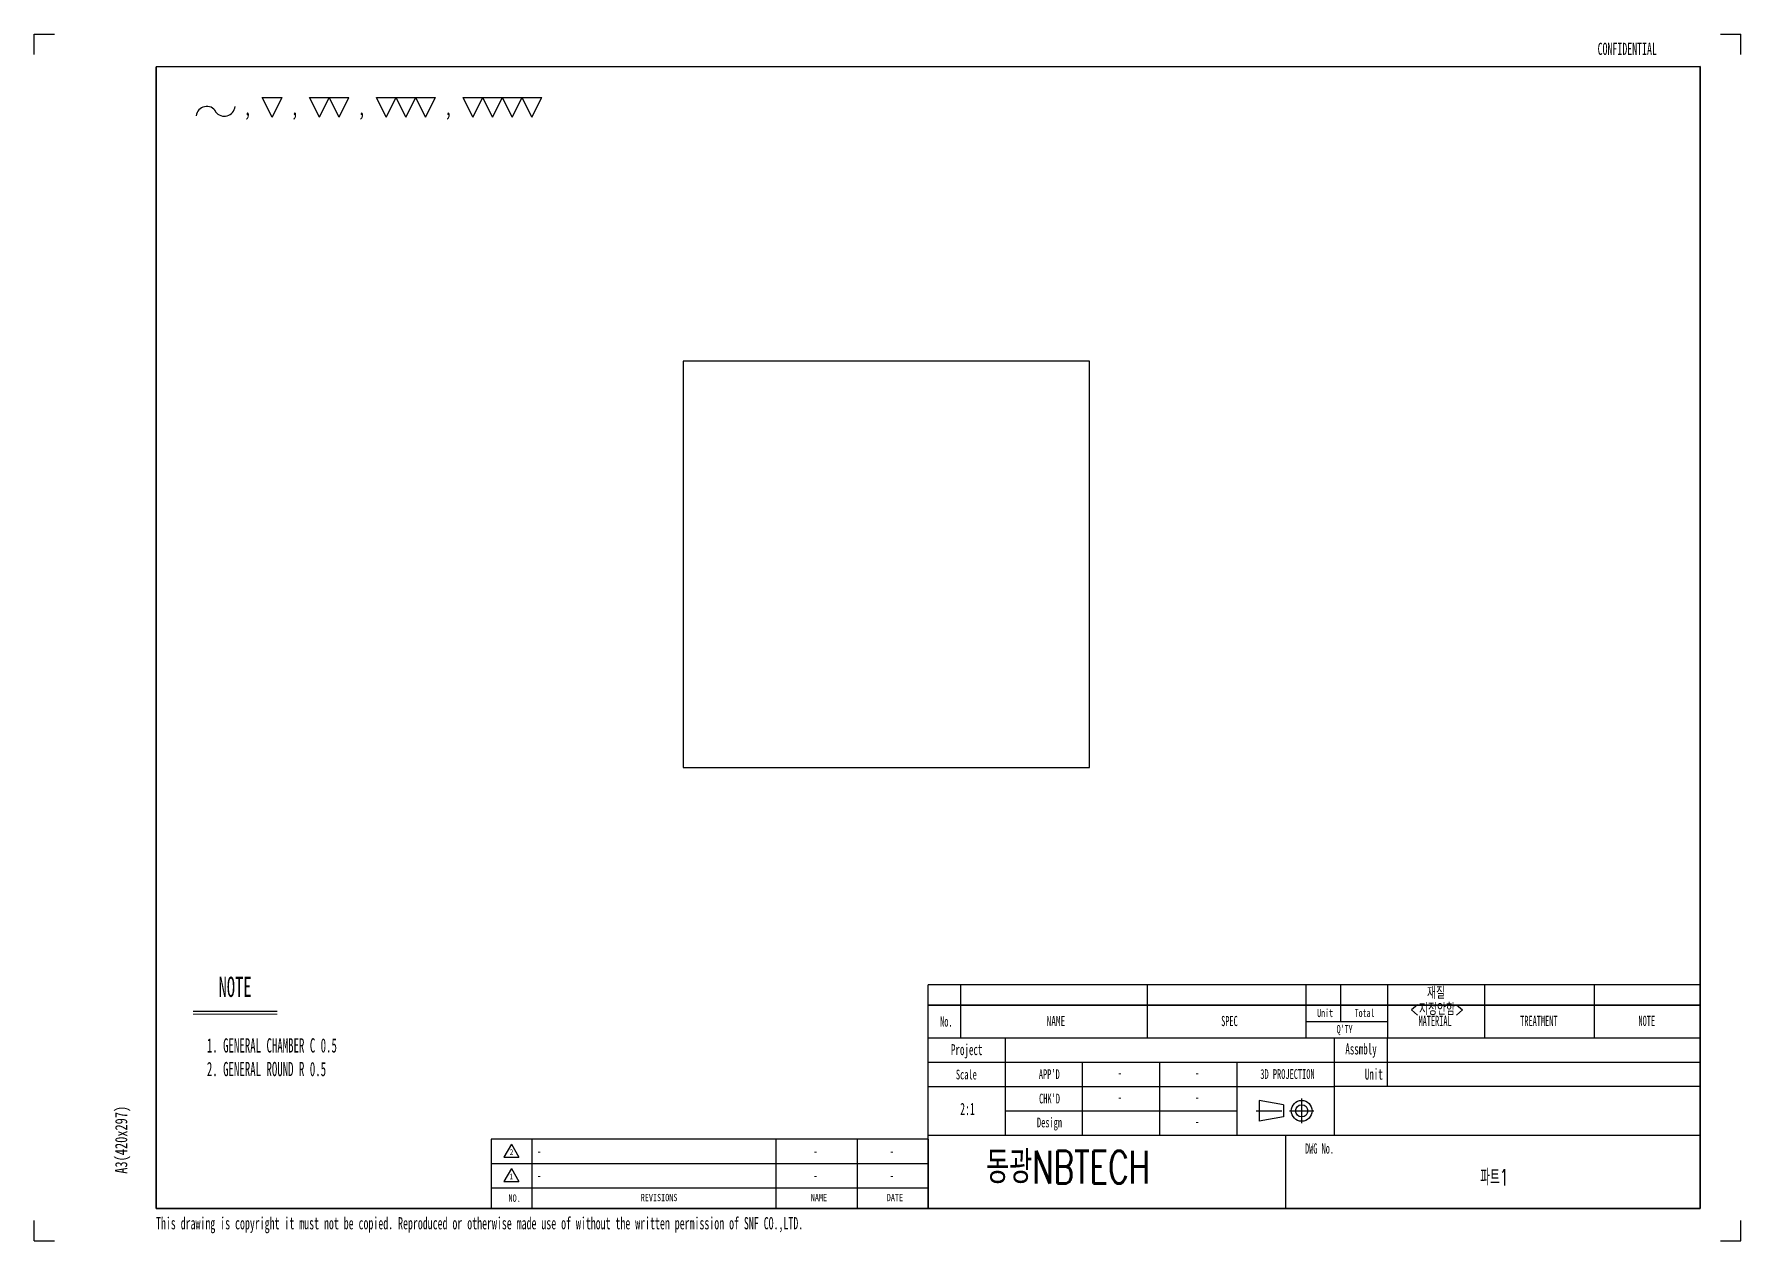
# Model space of a CAD drawing. Header units: millimetres. Extents: x 0 to 210, y 0 to 149.
import ezdxf

# ---------------------------------------------------------------- set-up
doc = ezdxf.new("R2010")
doc.units = ezdxf.units.MM
doc.header["$LTSCALE"] = 0.5
doc.linetypes.add('CENTER', pattern=[10.16, 6.35, -1.27, 1.27, -1.27])
for name, color, linetype in [('3', 3, 'Continuous'), ('4-1', 2, 'Continuous'), ('SLD-0', 7, 'Continuous')]:
    doc.layers.add(name, color=color, linetype=linetype)
doc.styles.add('SLDTEXTSTYLE0', font='TXT', dxfattribs={"width": 0.744681})
doc.styles.add('SLDTEXTSTYLE1', font='TXT', dxfattribs={"width": 0.7, "bigfont": 'bigfont'})
doc.styles.add('SLDTEXTSTYLE2', font='TXT', dxfattribs={"width": 0.6})
doc.styles.add('SLDTEXTSTYLE3', font='TXT', dxfattribs={"width": 0.675})
doc.styles.add('SLDTEXTSTYLE4', font='TXT', dxfattribs={"width": 0.56})
doc.styles.add('SLDTEXTSTYLE5', font='TXT', dxfattribs={"width": 0.595745})
doc.styles.add('SLDTEXTSTYLE6', font='TXT', dxfattribs={"width": 0.595745, "bigfont": 'bigfont'})
doc.styles.add('SLDTEXTSTYLE7', font='TXT', dxfattribs={"width": 0.7})

# ---------------------------------------------------------------- blocks, each defined once
blk = doc.blocks.new('SW_NOTE_0')
at = {"layer": '4-1', "color": 0, "insert": (-1.93, 6.16), "char_height": 1.5, "attachment_point": 2, "rotation": 90, "style": 'SLDTEXTSTYLE0'}
blk.add_mtext('A3(420x297)', dxfattribs=at)
blk = doc.blocks.new('SW_NOTE_0_1')
at = {"layer": '4-1', "color": 0, "insert": (0, 5.16), "char_height": 4, "attachment_point": 1, "style": 'SLDTEXTSTYLE1'}
blk.add_mtext('동광NBTECH', dxfattribs=at)
blk = doc.blocks.new('SW_NOTE_0_2')
at = {"layer": '4-1', "color": 0, "insert": (2.98, 1.61), "char_height": 1.25, "attachment_point": 2, "style": 'SLDTEXTSTYLE2'}
blk.add_mtext('DWG No.', dxfattribs=at)
blk = doc.blocks.new('SW_NOTE_0_3')
at = {"layer": '4-1', "color": 0, "insert": (1.77, 1.55), "char_height": 1.2, "attachment_point": 2, "style": 'SLDTEXTSTYLE2'}
blk.add_mtext("APP'D", dxfattribs=at)
blk = doc.blocks.new('SW_NOTE_0_4')
at = {"layer": '4-1', "color": 0, "insert": (2.41, 1.74), "char_height": 1.35, "attachment_point": 2, "style": 'SLDTEXTSTYLE2'}
blk.add_mtext('Project', dxfattribs=at)
blk = doc.blocks.new('SW_NOTE_0_5')
at = {"layer": '4-1', "color": 0, "insert": (2.72, 1.74), "char_height": 1.35, "attachment_point": 2, "style": 'SLDTEXTSTYLE2'}
blk.add_mtext('Assmbly', dxfattribs=at)
blk = doc.blocks.new('SW_NOTE_0_6')
at = {"layer": '4-1', "color": 0, "insert": (1.91, 1.55), "char_height": 1.2, "attachment_point": 2, "style": 'SLDTEXTSTYLE2'}
blk.add_mtext("CHK'D", dxfattribs=at)
blk = doc.blocks.new('SW_NOTE_0_7')
at = {"layer": '4-1', "color": 0, "insert": (2.06, 1.55), "char_height": 1.2, "attachment_point": 2, "style": 'SLDTEXTSTYLE2'}
blk.add_mtext('Design', dxfattribs=at)
blk = doc.blocks.new('SW_NOTE_0_8')
at = {"layer": '4-1', "color": 0, "insert": (2.98, 1.61), "char_height": 1.25, "attachment_point": 2, "style": 'SLDTEXTSTYLE2'}
blk.add_mtext('MATERIAL', dxfattribs=at)
blk = doc.blocks.new('SW_NOTE_0_9')
at = {"layer": '4-1', "color": 0, "insert": (1.61, 1.61), "char_height": 1.25, "attachment_point": 2, "style": 'SLDTEXTSTYLE2'}
blk.add_mtext('SPEC', dxfattribs=at)
blk = doc.blocks.new('SW_NOTE_0_10')
at = {"layer": '4-1', "color": 0, "insert": (1.09, 1.61), "char_height": 1.25, "attachment_point": 2, "style": 'SLDTEXTSTYLE2'}
blk.add_mtext('No.', dxfattribs=at)
blk = doc.blocks.new('SW_NOTE_0_11')
at = {"layer": '4-1', "color": 0, "insert": (2.11, 1.61), "char_height": 1.25, "attachment_point": 2, "style": 'SLDTEXTSTYLE3'}
blk.add_mtext('NAME', dxfattribs=at)
blk = doc.blocks.new('SW_NOTE_0_12')
at = {"layer": '4-1', "color": 0, "insert": (1.1, 1.29), "char_height": 1, "attachment_point": 2, "style": 'SLDTEXTSTYLE2'}
blk.add_mtext("Q'TY", dxfattribs=at)
blk = doc.blocks.new('SW_NOTE_0_13')
at = {"layer": '4-1', "color": 0, "insert": (3.47, 1.61), "char_height": 1.25, "attachment_point": 2, "style": 'SLDTEXTSTYLE2'}
blk.add_mtext('TREATMENT', dxfattribs=at)
blk = doc.blocks.new('SW_NOTE_0_14')
at = {"layer": '4-1', "color": 0, "insert": (1.7, 1.61), "char_height": 1.25, "attachment_point": 2, "style": 'SLDTEXTSTYLE2'}
blk.add_mtext('NOTE', dxfattribs=at)
blk = doc.blocks.new('SW_NOTE_0_15')
at = {"layer": '4-1', "color": 0, "insert": (0.96, 1.29), "char_height": 1, "attachment_point": 2, "style": 'SLDTEXTSTYLE2'}
blk.add_mtext('Unit', dxfattribs=at)
blk = doc.blocks.new('SW_NOTE_0_16')
at = {"layer": '4-1', "color": 0, "insert": (1.23, 1.29), "char_height": 1, "attachment_point": 2, "style": 'SLDTEXTSTYLE2'}
blk.add_mtext('Total', dxfattribs=at)
blk = doc.blocks.new('SW_NOTE_0_17')
at = {"layer": '4-1', "color": 0, "insert": (1.3, 1.74), "char_height": 1.35, "attachment_point": 2, "style": 'SLDTEXTSTYLE2'}
blk.add_mtext('Unit', dxfattribs=at)
blk = doc.blocks.new('SW_NOTE_0_18')
at = {"layer": '4-1', "color": 0, "insert": (1.7, 1.55), "char_height": 1.2, "attachment_point": 2, "style": 'SLDTEXTSTYLE2'}
blk.add_mtext('Scale', dxfattribs=at)
blk = doc.blocks.new('SW_NOTE_0_19')
at = {"layer": '4-1', "color": 0, "insert": (3.52, 1.16), "char_height": 0.9, "attachment_point": 2, "style": 'SLDTEXTSTYLE0'}
blk.add_mtext('REVISIONS', dxfattribs=at)
blk = doc.blocks.new('SW_NOTE_0_20')
at = {"layer": '4-1', "color": 0, "insert": (1.14, 1.16), "char_height": 0.9, "attachment_point": 2, "style": 'SLDTEXTSTYLE0'}
blk.add_mtext('NO.', dxfattribs=at)
blk = doc.blocks.new('SW_NOTE_0_21')
at = {"layer": '4-1', "color": 0, "insert": (1.86, 1.16), "char_height": 0.9, "attachment_point": 2, "style": 'SLDTEXTSTYLE0'}
blk.add_mtext('NAME', dxfattribs=at)
blk = doc.blocks.new('SW_NOTE_0_22')
at = {"layer": '4-1', "color": 0, "insert": (1.72, 1.16), "char_height": 0.9, "attachment_point": 2, "style": 'SLDTEXTSTYLE0'}
blk.add_mtext('DATE', dxfattribs=at)
blk = doc.blocks.new('SW_NOTE_0_23')
at = {"layer": '4-1', "color": 0, "insert": (4.91, 1.55), "char_height": 1.2, "attachment_point": 2, "style": 'SLDTEXTSTYLE2'}
blk.add_mtext('3D PROJECTION', dxfattribs=at)
blk = doc.blocks.new('A$C547C11EC_')
for p, q in [((-44, 0), (-44, 27.5)), ((51, 27.5), (-44, 27.5)), ((51, 27.5), (51, 21)), ((-44, 25), (51, 25)), ((51, 25), (-44, 25)), ((-44, 21), (51, 21)), ((-44, 21), (51, 21)), ((-34.5, 18), (-34.5, 21)), ((6, 18), (6, 21)), ((51, 21), (51, 0)), ((-44, 18), (6, 18)), ((6, 9), (6, 18)), ((51, 15), (6, 15)), ((-3.26, 13.28), (-3.26, 10.72)), ((-0.26, 12.75), (-3.26, 13.28)), ((-0.26, 12.75), (-0.26, 11.25)), ((-0.26, 11.25), (-3.26, 10.72)), ((-44, 9), (51, 9)), ((-44, 8.5), (-44, 0)), ((0, 0), (0, 9)), ((-97.75, 0), (-44, 0)), ((51, 0), (-44, 0))]:
    blk.add_line(p, q)
at = {"color": 3, "linetype": 'Continuous', "true_color": 0x00ff00}
for p, q in [((-17, 21), (-17, 27.5)), ((2.5, 21), (2.5, 27.5)), ((6.75, 27.5), (6.75, 23)), ((12.5, 27.5), (12.5, 21)), ((24.5, 21), (24.5, 27.5)), ((38, 21), (38, 27.5)), ((2.5, 23), (12.5, 23)), ((12.5, 15), (12.5, 21)), ((-34.5, 9), (-34.5, 18)), ((-25, 9), (-25, 18)), ((-6, 9), (-6, 18)), ((6, 18), (51, 18)), ((-44, 2.5), (-97.75, 2.5))]:
    blk.add_line(p, q, dxfattribs=at)
at = {"color": 251, "true_color": 0x6a6a6a}
for p, q in [((-15.5, 9), (-15.5, 18)), ((-44, 15), (6, 15)), ((-34.5, 12), (-6, 12)), ((-44, 8.5), (-97.75, 8.5)), ((-92.75, 8.5), (-92.75, 0)), ((-62.75, 8.5), (-62.75, 0)), ((-52.75, 8.5), (-52.75, 0)), ((-44, 5.5), (-97.75, 5.5))]:
    blk.add_line(p, q, dxfattribs=at)
at = {"color": 1, "linetype": 'CENTER'}
for p, q in [((1.96, 10.5), (1.96, 13.5)), ((-3.64, 12), (0.03, 12)), ((0.46, 12), (3.46, 12))]:
    blk.add_line(p, q, dxfattribs=at)
at = {"color": 7}
blk.add_line((-97.75, 8.5), (-97.75, 0), dxfattribs=at)
blk.add_circle((1.96, 12), 1.28)
at = {"color": 251, "true_color": 0x6a6a6a}
blk.add_circle((1.96, 12), 0.75, dxfattribs=at)
at = {"layer": '3', "color": 3, "linetype": 'Continuous', "true_color": 0x00ff00}
blk.add_line((-40, 21), (-40, 27.5), dxfattribs=at)
at = {"layer": '4-1'}
for name, p in [('SW_NOTE_0_10', (-42.85, 22.01)), ('SW_NOTE_0_11', (-30.39, 22.07)), ('SW_NOTE_0_9', (-8.54, 22.07)), ('SW_NOTE_0_15', (3.88, 23.25)), ('SW_NOTE_0_16', (8.47, 23.26)), ('SW_NOTE_0_8', (15.39, 22.09)), ('SW_NOTE_0_13', (27.67, 22.09)), ('SW_NOTE_0_14', (42.72, 22.09)), ('SW_NOTE_0_12', (6.14, 21.27)), ('SW_NOTE_0_4', (-41.67, 18.47)), ('SW_NOTE_0_5', (6.54, 18.55)), ('SW_NOTE_0_18', (-41, 15.52)), ('SW_NOTE_0_3', (-30.87, 15.56)), ('SW_NOTE_0_23', (-4.7, 15.58)), ('SW_NOTE_0_17', (9.53, 15.45)), ('SW_NOTE_0_6', (-30.98, 12.56)), ('SW_NOTE_0_7', (-31.13, 9.62)), ('SW_NOTE_0_2', (1.17, 6.38)), ('SW_NOTE_0_20', (-96.02, 0.55)), ('SW_NOTE_0_19', (-80.63, 0.62)), ('SW_NOTE_0_21', (-59.3, 0.62)), ('SW_NOTE_0_22', (-49.81, 0.62))]:
    blk.add_blockref(name, p, dxfattribs=at)
blk = doc.blocks.new('A$C0C890E57')
at = {"color": 150, "linetype": 'Continuous', "true_color": 0x0080ff}
for p, q in [((-207.5, -2.5), (-207.5, 0)), ((-207.5, 0), (-205, 0)), ((0, 0), (2.5, 0)), ((2.5, -2.5), (2.5, 0)), ((-207.5, -148.5), (-207.5, -146)), ((2.5, -148.5), (2.5, -146)), ((-207.5, -148.5), (-205, -148.5)), ((0, -148.5), (2.5, -148.5))]:
    blk.add_line(p, q, dxfattribs=at)
at = {"lineweight": 35}
for p, q in [((-2.5, -4), (-192.5, -4.01)), ((-192.5, -4.01), (-192.5, -144.53)), ((-2.5, -144.5), (-2.5, -4)), ((-192.5, -144.5), (-2.5, -144.5))]:
    blk.add_line(p, q, dxfattribs=at)
at = {"color": 2, "linetype": 'Continuous', "true_color": 0xffff00}
blk.add_line((-192.5, -144.51), (-70, -144.51), dxfattribs=at)
at = {"color": 7, "linetype": 'Continuous'}
blk.add_blockref('A$C547C11EC_', (-53.5, -144.5), dxfattribs=at)
at = {"layer": '4-1'}
for name, p in [('SW_NOTE_0', (-195.62, -142.22)), ('SW_NOTE_0_1', (-90.37, -142.59))]:
    blk.add_blockref(name, p, dxfattribs=at)
blk = doc.blocks.new('SW_NOTE_0_24')
at = {"layer": '4-1', "color": 0, "char_height": 1.75, "attachment_point": 1, "style": 'SLDTEXTSTYLE4'}
for s, insert in [('1. GENERAL CHAMBER C 0.5', (0, 2.26)), ('2. GENERAL ROUND R 0.5', (0, -0.65))]:
    blk.add_mtext(s, dxfattribs=dict(at, insert=insert))
blk = doc.blocks.new('SW_NOTE_0_25')
at = {"layer": '4-1', "color": 0, "char_height": 1.5, "attachment_point": 2, "style": 'SLDTEXTSTYLE1'}
for s, insert in [('<지정안함>', (1.9, -0.07)), ('재질', (1.78, 1.93))]:
    blk.add_mtext(s, dxfattribs=dict(at, insert=insert))
blk = doc.blocks.new('SW_NOTE_0_26')
at = {"layer": '4-1', "color": 0}
for p, q in [((4.32, 0.4), (3.1, 2.82)), ((3.1, 2.82), (5.53, 2.82)), ((4.32, 0.4), (5.53, 2.82)), ((10.12, 0.4), (8.91, 2.82)), ((8.91, 2.82), (11.34, 2.82)), ((10.12, 0.4), (11.34, 2.82)), ((12.55, 0.4), (11.34, 2.82)), ((11.34, 2.82), (13.76, 2.82)), ((12.55, 0.4), (13.76, 2.82)), ((18.36, 0.4), (17.15, 2.82)), ((17.15, 2.82), (19.57, 2.82)), ((18.36, 0.4), (19.57, 2.82)), ((20.78, 0.4), (19.57, 2.82)), ((19.57, 2.82), (21.99, 2.82)), ((20.78, 0.4), (21.99, 2.82)), ((23.2, 0.4), (21.99, 2.82)), ((21.99, 2.82), (24.41, 2.82)), ((23.2, 0.4), (24.41, 2.82)), ((29.01, 0.4), (27.8, 2.82)), ((27.8, 2.82), (30.22, 2.82)), ((29.01, 0.4), (30.22, 2.82)), ((31.43, 0.4), (30.22, 2.82)), ((30.22, 2.82), (32.65, 2.82)), ((31.43, 0.4), (32.65, 2.82)), ((33.86, 0.4), (32.65, 2.82)), ((32.65, 2.82), (35.07, 2.82)), ((33.86, 0.4), (35.07, 2.82)), ((36.28, 0.4), (35.07, 2.82)), ((35.07, 2.82), (37.49, 2.82)), ((36.28, 0.4), (37.49, 2.82))]:
    blk.add_line(p, q, dxfattribs=at)
for centre, radius, start, end in [((-3.73, 0.4), 1.31, 31.2184, 172.5868), ((-1.57, 1.85), 1.34, 216.6561, 353.7742)]:
    blk.add_arc(centre, radius, start, end, dxfattribs=at)
at = {"layer": '4-1', "color": 0, "char_height": 2.12, "attachment_point": 1, "style": 'SLDTEXTSTYLE7'}
for insert in [(0.79, 2.73), (6.6, 2.73), (14.83, 2.73), (25.49, 2.73)]:
    blk.add_mtext(',', dxfattribs=dict(at, insert=insert))

msp = doc.modelspace()

# ---------------------------------------------------------------- linework, layer by layer
at = {"color": 4, "true_color": 0x00ffff}
for p, q in [((19.6, 28.26), (29.93, 28.26)), ((57.84, 10.3), (59.69, 10.3))]:
    msp.add_line(p, q, dxfattribs=at)
at = {"color": 179, "linetype": 'Continuous', "lineweight": 18, "true_color": 0x212142}
msp.add_line((19.6, 27.91), (29.93, 27.91), dxfattribs=at)
at = {"color": 4, "linetype": 'Continuous', "true_color": 0x00ffff}
for p, q in [((58.76, 11.9), (57.84, 10.3)), ((58.76, 11.9), (59.69, 10.3)), ((58.76, 8.9), (57.84, 7.3)), ((58.76, 8.9), (59.69, 7.3)), ((57.84, 7.3), (59.69, 7.3))]:
    msp.add_line(p, q, dxfattribs=at)
at = {"layer": 'SLD-0'}
for p, q in [((79.91, 108.25), (79.91, 58.25)), ((129.91, 108.25), (79.91, 108.25)), ((129.91, 58.25), (129.91, 108.25)), ((79.91, 58.25), (129.91, 58.25))]:
    msp.add_line(p, q, dxfattribs=at)

# ---------------------------------------------------------------- block references
at = {"color": 7, "linetype": 'Continuous'}
msp.add_blockref('A$C0C890E57', (207.54, 148.5), dxfattribs=at)
at = {"layer": '4-1'}
for name, p in [('SW_NOTE_0_26', (25.01, 137.89)), ('SW_NOTE_0_25', (170.75, 29.35)), ('SW_NOTE_0_24', (21.29, 22.67))]:
    msp.add_blockref(name, p, dxfattribs=at)

# ---------------------------------------------------------------- texts
for s, insert, char_height, attachment_point, style in [('CONFIDENTIAL', (192.41, 147.44), 1.5, 1, 'SLDTEXTSTYLE5'), ('NOTE', (24.76, 32.51), 2.5, 2, 'SLDTEXTSTYLE5'), ('-', (133.64, 21.29), 1.2, 2, 'SLDTEXTSTYLE5'), ('-', (143.14, 21.29), 1.2, 2, 'SLDTEXTSTYLE5'), ('2:1', (114.88, 16.99), 1.5, 2, 'SLDTEXTSTYLE5'), ('-', (133.64, 18.29), 1.2, 2, 'SLDTEXTSTYLE5'), ('-', (143.14, 18.29), 1.2, 2, 'SLDTEXTSTYLE5'), ('-', (143.14, 15.29), 1.2, 2, 'SLDTEXTSTYLE5'), ('2', (58.77, 11.28), 0.72, 2, 'SLDTEXTSTYLE0'), ('-', (61.92, 11.67), 1.2, 1, 'SLDTEXTSTYLE5'), ('-', (96.16, 11.67), 1.2, 2, 'SLDTEXTSTYLE5'), ('-', (105.56, 11.67), 1.2, 2, 'SLDTEXTSTYLE5'), ('파트1', (179.68, 8.82), 2, 2, 'SLDTEXTSTYLE6'), ('1', (58.75, 8.28), 0.72, 2, 'SLDTEXTSTYLE0'), ('-', (61.92, 8.67), 1.2, 1, 'SLDTEXTSTYLE5'), ('-', (96.16, 8.67), 1.2, 2, 'SLDTEXTSTYLE5'), ('-', (105.56, 8.67), 1.2, 2, 'SLDTEXTSTYLE5'), ('This drawing is copyright it must not be copied. Reproduced or otherwise made use of without the written permission of SNF CO.,LTD.', (15.03, 2.92), 1.5, 1, 'SLDTEXTSTYLE5')]:
    msp.add_mtext(s, dxfattribs=dict(at, insert=insert, char_height=char_height, attachment_point=attachment_point, style=style))

doc.saveas('drawing.dxf')
